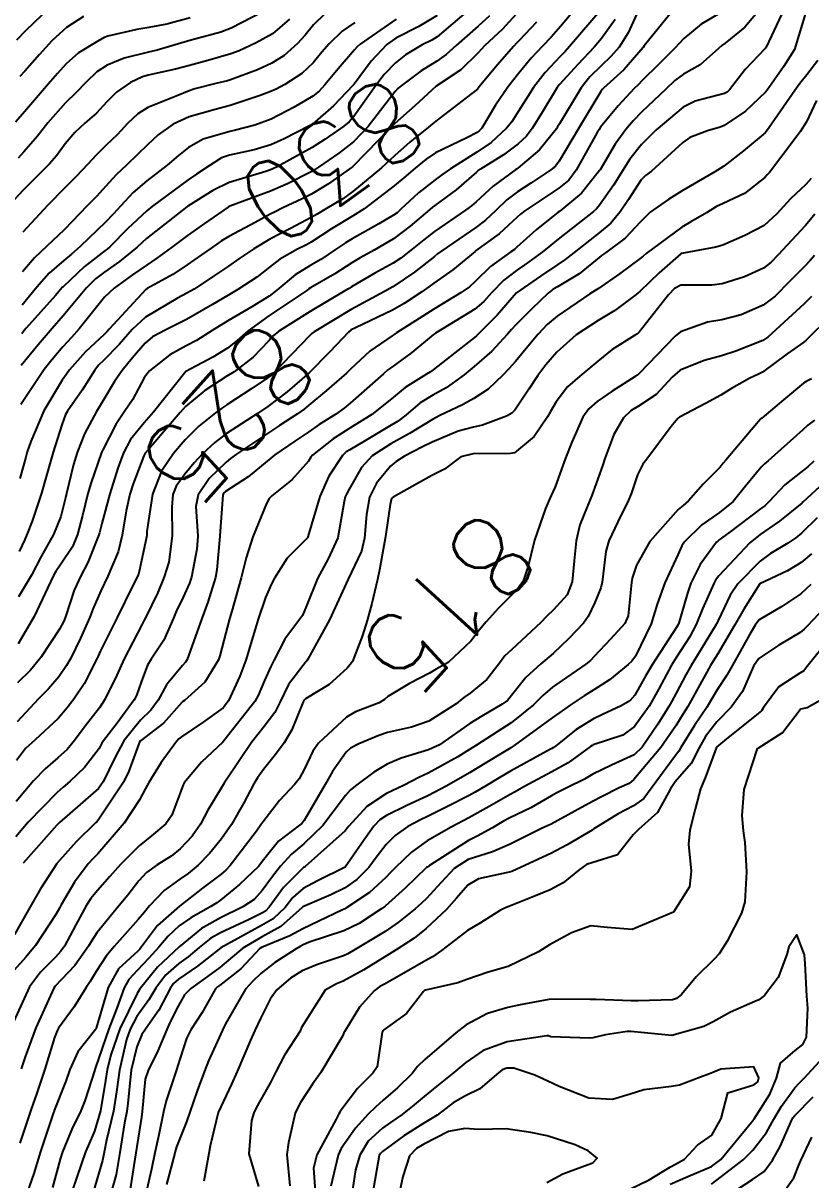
# Model space of a CAD drawing. Header units: metres. Extents: x 307586 to 320046, y 7427249 to 7434250.
# Drawn here: x 319845.2 to 319883.5, y 7429162.3 to 7429218.5 of the extents above; entities that cross this region are included whole.
import ezdxf
from ezdxf.enums import TextEntityAlignment as Align

# ---------------------------------------------------------------- set-up
doc = ezdxf.new("R2010")
doc.units = ezdxf.units.M
doc.header["$MEASUREMENT"] = 0
for name, color, linetype in [('Cotas', 45, 'Continuous'), ('Curvas de Nivel 1m', 11, 'Continuous'), ('Curvas de Nivel 5m', 15, 'Continuous')]:
    doc.layers.add(name, color=color, linetype=linetype)
doc.styles.add('Style-STANDARD', font='STANDARD.shx')

msp = doc.modelspace()

# ---------------------------------------------------------------- linework, layer by layer
at = {"layer": 'Curvas de Nivel 1m', "flags": 128}
for points, elevation in [([(319846.923, 7429219.687), (319845.347, 7429218.154), (319844.919, 7429217.714)], 841), ([(319881.105, 7429219.283), (319880.298, 7429218.346), (319879.346, 7429217.558), (319879.193, 7429217.453), (319879.026, 7429217.303), (319878.135, 7429216.508), (319877.324, 7429216.058), (319876.896, 7429215.749), (319876.458, 7429215.333), (319875.302, 7429214.224), (319874.873, 7429213.779), (319874.517, 7429213.358), (319874.001, 7429212.647), (319873.273, 7429211.41), (319873.249, 7429211.37), (319872.362, 7429210.278), (319871.311, 7429209.399), (319871.242, 7429209.347), (319870.159, 7429208.485), (319869.225, 7429207.646), (319869.105, 7429207.54), (319868.94, 7429207.423), (319867.943, 7429206.701), (319867.201, 7429205.975), (319866.924, 7429205.717), (319866.519, 7429205.45), (319865.185, 7429204.633), (319864.473, 7429204.184), (319863.382, 7429203.488), (319863.259, 7429203.402), (319863.171, 7429203.341), (319862.079, 7429202.587), (319861.146, 7429201.715), (319861.051, 7429201.614), (319860.957, 7429201.522), (319859.981, 7429200.684), (319859.127, 7429199.971), (319858.89, 7429199.778), (319858.574, 7429199.545), (319857.697, 7429198.974), (319857.113, 7429198.595), (319855.606, 7429197.582), (319855.315, 7429197.371), (319855.097, 7429197.192), (319854.283, 7429196.4), (319853.736, 7429195.603), (319853.628, 7429195.043), (319853.719, 7429193.603), (319853.685, 7429192.961), (319853.412, 7429191.606), (319853.318, 7429191.308), (319853.013, 7429190.632), (319852.679, 7429189.94), (319852.54, 7429189.615), (319852.066, 7429188.545), (319851.456, 7429187.625), (319851.277, 7429187.329), (319850.966, 7429186.503), (319850.745, 7429185.845), (319850.638, 7429185.635), (319849.804, 7429184.51), (319849.141, 7429183.657), (319849.061, 7429183.528), (319848.927, 7429183.276), (319848.22, 7429182.36), (319847.509, 7429181.674), (319847.179, 7429181.398), (319846.898, 7429181.141), (319845.476, 7429179.701), (319844.876, 7429178.976)], 822), ([(319879.362, 7429219.188), (319878.186, 7429218.48), (319877.348, 7429217.79), (319876.899, 7429217.327), (319876.123, 7429216.546), (319875.319, 7429215.747), (319875.124, 7429215.544), (319874.931, 7429215.354), (319874.143, 7429214.523), (319873.294, 7429213.478), (319873.221, 7429213.371), (319873.135, 7429213.216), (319872.113, 7429211.387), (319871.75, 7429210.909), (319871.26, 7429210.509), (319870.593, 7429210.067), (319869.613, 7429209.416), (319869.403, 7429209.257), (319869.24, 7429209.105), (319868.369, 7429208.292), (319867.223, 7429207.461), (319867.195, 7429207.44), (319866.119, 7429206.546), (319865.199, 7429205.89), (319864.952, 7429205.717), (319864.606, 7429205.476), (319863.758, 7429204.914), (319863.184, 7429204.583), (319861.383, 7429203.725), (319861.174, 7429203.62), (319861.044, 7429203.521), (319860.136, 7429202.552), (319859.143, 7429201.54), (319858.068, 7429200.616), (319857.126, 7429199.898), (319856.628, 7429199.567), (319855.113, 7429198.589), (319854.548, 7429198.156), (319853.96, 7429197.601), (319853.543, 7429197.158), (319853.088, 7429196.611), (319852.674, 7429196.021), (319852.512, 7429195.618), (319852.458, 7429195.007), (319852.485, 7429193.616), (319852.309, 7429192.342), (319852.095, 7429191.619), (319851.777, 7429190.861), (319851.186, 7429189.628), (319851.122, 7429189.508), (319851, 7429189.294), (319850.145, 7429187.643), (319849.785, 7429186.834), (319849.215, 7429185.656), (319848.949, 7429185.258), (319848.249, 7429184.358), (319847.731, 7429183.672), (319847.37, 7429183.232), (319846.92, 7429182.818), (319846.309, 7429182.292), (319845.74, 7429181.697), (319844.893, 7429180.704)], 823), ([(319876.947, 7429219.326), (319875.419, 7429217.425), (319875.359, 7429217.35), (319874.419, 7429216.266), (319873.438, 7429215.369), (319873.375, 7429215.307), (319873.311, 7429215.22), (319872.206, 7429213.386), (319871.277, 7429211.819), (319871.099, 7429211.578), (319870.885, 7429211.404), (319869.913, 7429210.764), (319869.257, 7429210.335), (319868.733, 7429209.943), (319868.198, 7429209.43), (319867.71, 7429208.964), (319867.235, 7429208.606), (319865.577, 7429207.465), (319865.372, 7429207.316), (319865.219, 7429207.192), (319864.25, 7429206.437), (319863.196, 7429205.723), (319863.048, 7429205.639), (319862.792, 7429205.496), (319861.184, 7429204.621), (319859.371, 7429203.538), (319859.261, 7429203.45), (319859.17, 7429203.357), (319858.274, 7429202.431), (319857.435, 7429201.557), (319857.285, 7429201.415), (319857.14, 7429201.31), (319856.344, 7429200.781), (319855.127, 7429199.987), (319854.891, 7429199.827), (319854.587, 7429199.595), (319853.782, 7429198.937), (319853.11, 7429198.275), (319852.542, 7429197.618), (319851.957, 7429196.76), (319851.53, 7429195.633), (319851.251, 7429193.824), (319851.24, 7429193.628), (319851.216, 7429193.462), (319851.038, 7429192.643), (319850.853, 7429191.805), (319850.791, 7429191.633), (319850.575, 7429191.193), (319849.8, 7429189.648), (319848.986, 7429187.991), (319848.881, 7429187.764), (319848.833, 7429187.661), (319848.209, 7429186.423), (319847.705, 7429185.672), (319847.376, 7429185.248), (319846.944, 7429184.74), (319845.824, 7429183.697), (319845.355, 7429183.275), (319844.918, 7429182.693)], 824), ([(319873.362, 7429219.238), (319871.792, 7429217.393), (319871.581, 7429217.155), (319871.336, 7429216.907), (319870.596, 7429216.135), (319870.033, 7429215.413), (319869.756, 7429214.968), (319869.301, 7429214.251), (319868.976, 7429213.743), (319868.731, 7429213.426), (319867.983, 7429212.736), (319867.281, 7429212.269), (319865.995, 7429211.459), (319865.58, 7429211.154), (319865.265, 7429210.918), (319864.45, 7429210.283), (319863.593, 7429209.486), (319863.409, 7429209.32), (319863.24, 7429209.201), (319862.513, 7429208.778), (319861.228, 7429208.05), (319860.9, 7429207.85), (319860.419, 7429207.528), (319859.703, 7429207.048), (319859.211, 7429206.77), (319858.454, 7429206.298), (319857.57, 7429205.556), (319857.19, 7429205.265), (319856.357, 7429204.745), (319855.178, 7429204.058), (319854.421, 7429203.598), (319853.655, 7429203.115), (319853.162, 7429202.851), (319852.369, 7429202.407), (319851.378, 7429201.636), (319851.14, 7429201.332), (319850.549, 7429200.226), (319850.166, 7429199.65), (319849.742, 7429199.029), (319849.104, 7429197.793), (319849.061, 7429197.703), (319849.044, 7429197.661), (319848.539, 7429196.208), (319848.383, 7429195.667), (319848.122, 7429194.61), (319847.874, 7429193.672), (319847.631, 7429193.087), (319847.031, 7429192.187), (319846.827, 7429191.882), (319846.716, 7429191.685), (319846.433, 7429191.104), (319845.774, 7429189.698), (319844.989, 7429188.364)], 827), ([(319856.884, 7429219.093), (319855.35, 7429218.29), (319854.847, 7429218.096), (319853.344, 7429217.693), (319853.056, 7429217.614), (319851.743, 7429217.227), (319851.335, 7429217.126), (319850.154, 7429216.828), (319849.325, 7429216.49), (319848.816, 7429216.169), (319848.295, 7429215.67), (319847.821, 7429215.161), (319847.303, 7429214.655), (319846.442, 7429213.693), (319845.935, 7429213.049), (319845.271, 7429212.282), (319844.999, 7429211.98)], 838), ([(319872.211, 7429219.387), (319871.353, 7429218.37), (319870.899, 7429217.853), (319870.466, 7429217.409), (319869.915, 7429216.834), (319869.323, 7429216.103), (319869.018, 7429215.722), (319868.785, 7429215.425), (319868.19, 7429214.545), (319867.533, 7429213.438), (319867.418, 7429213.313), (319867.291, 7429213.227), (319866.801, 7429212.96), (319865.281, 7429212.229), (319864.827, 7429211.925), (319864.287, 7429211.48), (319863.732, 7429211.019), (319863.26, 7429210.621), (319861.814, 7429209.511), (319861.239, 7429209.148), (319860.222, 7429208.541), (319859.226, 7429207.892), (319859.003, 7429207.764), (319858.575, 7429207.546), (319857.713, 7429207.057), (319857.21, 7429206.673), (319856.587, 7429206.185), (319855.663, 7429205.583), (319855.19, 7429205.295), (319854.445, 7429204.857), (319853.178, 7429204.13), (319852.175, 7429203.625), (319851.519, 7429203.283), (319851.163, 7429202.977), (319850.543, 7429202.256), (319850.046, 7429201.651), (319849.678, 7429201.114), (319849.128, 7429200.191), (319848.925, 7429199.862), (319848.802, 7429199.663), (319848.214, 7429198.567), (319847.861, 7429197.672), (319847.682, 7429197.086), (319847.343, 7429195.677), (319847.289, 7429195.459), (319847.062, 7429194.551), (319846.712, 7429193.685), (319846.114, 7429192.616), (319845.636, 7429191.701), (319845.012, 7429190.642)], 828), ([(319867.896, 7429218.896), (319867.352, 7429218.396), (319866.286, 7429217.456), (319865.787, 7429217.012), (319865.331, 7429216.691), (319864.582, 7429216.219), (319863.602, 7429215.487), (319863.446, 7429215.355), (319863.31, 7429215.207), (319862.001, 7429213.509), (319861.282, 7429212.766), (319860.578, 7429212.223), (319859.592, 7429211.537), (319859.397, 7429211.404), (319859.261, 7429211.323), (319858.078, 7429210.728), (319857.251, 7429210.367), (319855.284, 7429209.631), (319855.243, 7429209.615), (319855.227, 7429209.607), (319855.199, 7429209.59), (319854.046, 7429208.791), (319853.229, 7429208.216), (319852.44, 7429207.622), (319851.731, 7429207.116), (319851.21, 7429206.76), (319850.55, 7429206.299), (319849.653, 7429205.655), (319849.188, 7429205.213), (319847.955, 7429203.672), (319847.58, 7429203.262), (319847.16, 7429202.804), (319846.646, 7429202.192), (319846.259, 7429201.693), (319845.126, 7429200.005)], 831), ([(319867.199, 7429219.442), (319865.347, 7429217.873), (319865.102, 7429217.716), (319864.629, 7429217.477), (319863.82, 7429217.001), (319863.33, 7429216.613), (319862.786, 7429216.033), (319862.381, 7429215.504), (319861.298, 7429213.99), (319861.078, 7429213.739), (319860.818, 7429213.525), (319859.916, 7429212.901), (319859.277, 7429212.489), (319858.67, 7429212.148), (319857.574, 7429211.557), (319857.369, 7429211.451), (319857.261, 7429211.405), (319857.023, 7429211.326), (319855.255, 7429210.793), (319854.447, 7429210.402), (319853.243, 7429209.645), (319853.193, 7429209.611), (319851.227, 7429208.06), (319851.006, 7429207.861), (319850.775, 7429207.644), (319849.924, 7429206.942), (319849.205, 7429206.449), (319848.753, 7429206.111), (319848.317, 7429205.669), (319847.179, 7429204.311), (319846.651, 7429203.688), (319845.968, 7429202.891), (319845.146, 7429201.894)], 832), ([(319865.357, 7429218.907), (319864.457, 7429218.374), (319863.346, 7429217.806), (319862.903, 7429217.497), (319862.148, 7429216.69), (319861.314, 7429215.57), (319861.29, 7429215.543), (319861.274, 7429215.52), (319860.317, 7429214.516), (319859.294, 7429213.625), (319859.243, 7429213.591), (319859.152, 7429213.541), (319857.923, 7429212.914), (319857.279, 7429212.625), (319856.469, 7429212.378), (319855.271, 7429212.12), (319854.88, 7429211.983), (319854.271, 7429211.6), (319853.663, 7429211.202), (319853.256, 7429210.926), (319851.519, 7429209.636), (319851.241, 7429209.41), (319850.328, 7429208.553), (319849.444, 7429207.658), (319849.324, 7429207.556), (319849.22, 7429207.479), (319848.196, 7429206.682), (319847.194, 7429205.735), (319847.166, 7429205.708), (319847.142, 7429205.681), (319846.806, 7429205.303), (319845.392, 7429203.707), (319845.288, 7429203.592), (319845.169, 7429203.435)], 833), ([(319859.903, 7429218.989), (319859.352, 7429218.455), (319858.944, 7429217.947), (319858.568, 7429217.548), (319857.92, 7429216.968), (319857.328, 7429216.586), (319856.626, 7429216.268), (319855.316, 7429215.784), (319855.167, 7429215.739), (319854.602, 7429215.597), (319853.577, 7429215.34), (319853.309, 7429215.251), (319852.675, 7429214.988), (319851.301, 7429214.44), (319850.811, 7429214.132), (319850.314, 7429213.65), (319849.815, 7429213.124), (319849.277, 7429212.603), (319848.797, 7429212.138), (319848.362, 7429211.669), (319847.833, 7429211.099), (319847.251, 7429210.517), (319846.44, 7429209.692), (319845.229, 7429208.367)], 836), ([(319882.227, 7429219.267), (319881.344, 7429217.362), (319881.311, 7429217.312), (319881.278, 7429217.281), (319880.328, 7429216.289), (319879.553, 7429215.298), (319879.438, 7429215.173), (319879.311, 7429215.108), (319877.884, 7429214.738), (319877.304, 7429214.451), (319875.984, 7429213.34), (319875.286, 7429212.633), (319874.711, 7429211.924), (319874.357, 7429211.359), (319873.943, 7429210.683), (319873.248, 7429209.689), (319873.102, 7429209.515), (319872.943, 7429209.374), (319871.229, 7429208.035), (319870.879, 7429207.751), (319870.458, 7429207.408), (319869.748, 7429206.882), (319869.209, 7429206.517), (319868.586, 7429206.042), (319868, 7429205.432), (319867.623, 7429205.001), (319867.185, 7429204.634), (319865.275, 7429203.468), (319865.172, 7429203.396), (319864.121, 7429202.523), (319863.148, 7429201.818), (319862.958, 7429201.68), (319862.745, 7429201.496), (319861.128, 7429200.069), (319860.833, 7429199.816), (319860.429, 7429199.527), (319859.629, 7429199.024), (319859.114, 7429198.668), (319858.444, 7429198.212), (319857.47, 7429197.556), (319857.265, 7429197.394), (319857.098, 7429197.239), (319856.174, 7429196.486), (319855.075, 7429195.762), (319854.981, 7429195.684), (319854.939, 7429195.591), (319854.81, 7429193.837), (319854.798, 7429193.593), (319854.653, 7429191.969), (319854.581, 7429191.594), (319854.215, 7429190.394), (319853.924, 7429189.601), (319853.684, 7429188.915), (319853.208, 7429187.608), (319853.122, 7429187.467), (319852.978, 7429187.315), (319852.205, 7429186.377), (319851.793, 7429185.622), (319851.437, 7429185.136), (319850.943, 7429184.659), (319850.123, 7429183.642), (319849.71, 7429182.86), (319849.134, 7429181.657), (319848.9, 7429181.34), (319848.013, 7429180.548), (319847.007, 7429179.679), (319846.943, 7429179.619), (319846.882, 7429179.55), (319845.233, 7429177.704)], 821), ([(319858.172, 7429218.735), (319857.348, 7429218.02), (319856.561, 7429217.572), (319855.728, 7429217.193), (319855.335, 7429217.045), (319854.21, 7429216.721), (319853.326, 7429216.482), (319852.639, 7429216.304), (319851.318, 7429216.011), (319851.034, 7429215.926), (319850.451, 7429215.649), (319849.777, 7429215.186), (319849.303, 7429214.703), (319848.803, 7429214.16), (319848.241, 7429213.671), (319847.742, 7429213.22), (319847.278, 7429212.661), (319846.865, 7429212.09), (319846.513, 7429211.691), (319845.25, 7429210.43), (319844.596, 7429209.716)], 837), ([(319853.355, 7429218.799), (319852.218, 7429218.493), (319851.35, 7429218.325), (319850.761, 7429218.234), (319849.345, 7429217.904), (319849.174, 7429217.832), (319848.862, 7429217.665), (319847.922, 7429217.086), (319847.326, 7429216.557), (319846.914, 7429216.091), (319846.564, 7429215.691), (319845.298, 7429214.228), (319844.861, 7429213.714)], 839), ([(319874.009, 7429218.711), (319873.347, 7429217.787), (319872.983, 7429217.375), (319872.185, 7429216.532), (319871.315, 7429215.566), (319871.236, 7429215.479), (319871.18, 7429215.401), (319870.478, 7429214.231), (319869.977, 7429213.413), (319869.675, 7429213.03), (319869.285, 7429212.668), (319868.58, 7429212.127), (319867.457, 7429211.438), (319867.345, 7429211.366), (319867.271, 7429211.299), (319866.277, 7429210.435), (319865.246, 7429209.677), (319865.128, 7429209.588), (319864.997, 7429209.472), (319864.049, 7429208.667), (319863.229, 7429208.059), (319862.301, 7429207.504), (319861.606, 7429207.126), (319861.213, 7429206.89), (319860.377, 7429206.357), (319859.195, 7429205.663), (319859.12, 7429205.615), (319859.019, 7429205.542), (319857.18, 7429204.3), (319856.176, 7429203.575), (319855.635, 7429203.113), (319855.16, 7429202.74), (319854.45, 7429202.301), (319853.143, 7429201.61), (319851.569, 7429199.633), (319851.118, 7429199.106), (319850.462, 7429198.293), (319850.113, 7429197.65), (319849.833, 7429196.911), (319849.445, 7429195.656), (319849.058, 7429194.214), (319848.948, 7429193.767), (319848.913, 7429193.661), (319848.383, 7429192.316), (319848.041, 7429191.67), (319847.715, 7429190.974), (319847.299, 7429189.677), (319847.213, 7429189.466), (319846.997, 7429189.071), (319846.096, 7429187.693), (319845.597, 7429187.077), (319844.964, 7429186.464)], 826), ([(319870.183, 7429218.583), (319869.346, 7429217.698), (319869.208, 7429217.558), (319869.078, 7429217.423), (319868.267, 7429216.492), (319867.399, 7429215.439), (319867.362, 7429215.39), (319867.312, 7429215.323), (319866.763, 7429214.904), (319865.296, 7429213.774), (319865.129, 7429213.637), (319864.931, 7429213.474), (319864.021, 7429212.748), (319863.279, 7429212.08), (319862.649, 7429211.499), (319861.251, 7429210.347), (319860.771, 7429210.002), (319859.981, 7429209.533), (319859.521, 7429209.257), (319859.238, 7429209.096), (319858.227, 7429208.556), (319857.228, 7429208.03), (319856.452, 7429207.572), (319855.72, 7429207.078), (319855.21, 7429206.724), (319854.536, 7429206.263), (319853.542, 7429205.607), (319853.191, 7429205.403), (319852.74, 7429205.168), (319851.179, 7429204.246), (319850.541, 7429203.646), (319849.907, 7429202.908), (319849.15, 7429202.137), (319848.907, 7429201.902), (319848.717, 7429201.664), (319848.107, 7429200.696), (319847.389, 7429199.677), (319847.293, 7429199.507), (319847.116, 7429199.01), (319846.695, 7429197.686), (319846.346, 7429196.429), (319846.128, 7429195.694), (319845.68, 7429194.322), (319845.44, 7429193.704), (319845.32, 7429193.435), (319845.04, 7429192.849)], 829), ([(319863.355, 7429218.732), (319861.609, 7429217.516), (319861.471, 7429217.388), (319861.339, 7429217.231), (319860.537, 7429216.315), (319859.899, 7429215.534), (319859.62, 7429215.226), (319859.307, 7429214.983), (319858.4, 7429214.451), (319857.296, 7429213.867), (319856.503, 7429213.572), (319855.548, 7429213.327), (319855.288, 7429213.268), (319853.989, 7429212.896), (319853.276, 7429212.491), (319852.794, 7429212.094), (319852.229, 7429211.626), (319851.255, 7429210.877), (319850.59, 7429210.306), (319849.992, 7429209.653), (319849.629, 7429209.266), (319849.235, 7429208.868), (319848.008, 7429207.672), (319847.59, 7429207.304), (319847.213, 7429206.996), (319846.509, 7429206.385), (319845.905, 7429205.699), (319845.184, 7429204.822)], 834), ([(319883.856, 7429216.724), (319883.324, 7429216.019), (319882.978, 7429215.595), (319882.727, 7429215.259), (319881.486, 7429213.469), (319881.355, 7429213.279), (319881.292, 7429213.207), (319880.247, 7429212.327), (319879.276, 7429211.58), (319879.109, 7429211.467), (319878.847, 7429211.304), (319877.85, 7429210.728), (319877.259, 7429210.39), (319876.607, 7429209.975), (319875.711, 7429209.343), (319875.238, 7429208.877), (319874.497, 7429208.09), (319873.534, 7429207.367), (319873.345, 7429207.245), (319873.219, 7429207.142), (319872.247, 7429206.345), (319871.198, 7429205.725), (319870.995, 7429205.603), (319870.745, 7429205.404), (319869.949, 7429204.649), (319869.177, 7429203.87), (319868.959, 7429203.639), (319868.77, 7429203.424), (319868.013, 7429202.583), (319867.157, 7429201.839), (319866.661, 7429201.447), (319865.795, 7429200.808), (319865.138, 7429200.449), (319864.529, 7429200.075), (319863.838, 7429199.483), (319863.43, 7429199.177), (319863.118, 7429198.996), (319861.821, 7429198.22), (319861.106, 7429197.801), (319860.933, 7429197.693), (319860.754, 7429197.523), (319860.097, 7429196.516), (319859.647, 7429195.531), (319859.075, 7429193.561), (319859.068, 7429193.54), (319858.061, 7429192.527), (319857.447, 7429191.556), (319857.303, 7429191.274), (319857.013, 7429190.612), (319856.654, 7429189.565), (319856.516, 7429189.085), (319856.051, 7429187.574), (319855.759, 7429186.79), (319855.22, 7429185.586), (319854.95, 7429185.253), (319853.979, 7429184.564), (319852.935, 7429183.85), (319852.804, 7429183.741), (319852.683, 7429183.612), (319851.947, 7429182.59), (319851.353, 7429181.626), (319851.19, 7429181.337), (319850.894, 7429180.784), (319850.152, 7429179.641), (319848.868, 7429178.163), (319848.62, 7429177.908), (319848.401, 7429177.665), (319847.738, 7429176.782), (319847.088, 7429175.677), (319846.999, 7429175.51), (319846.828, 7429175.202), (319845.836, 7429173.695), (319845.368, 7429173.138), (319844.795, 7429172.499)], 819), ([(319883.781, 7429214.773), (319883.298, 7429213.734), (319882.996, 7429213.254), (319882.147, 7429212.132), (319881.496, 7429211.277), (319881.39, 7429211.159), (319881.269, 7429211.034), (319880.292, 7429210.255), (319879.25, 7429209.766), (319878.932, 7429209.619), (319878.438, 7429209.308), (319877.679, 7429208.875), (319877.236, 7429208.616), (319875.508, 7429207.346), (319875.356, 7429207.212), (319875.219, 7429207.096), (319874.217, 7429206.351), (319873.197, 7429205.644), (319873.031, 7429205.537), (319872.779, 7429205.376), (319871.182, 7429204.297), (319870.7, 7429203.882), (319870.256, 7429203.409), (319869.763, 7429202.818), (319869.16, 7429202.087), (319868.841, 7429201.738), (319868.545, 7429201.426), (319867.83, 7429200.746), (319867.136, 7429200.288), (319866.591, 7429199.988), (319865.487, 7429199.465), (319865.121, 7429199.268), (319864.01, 7429198.585), (319863.109, 7429198.089), (319862.201, 7429197.504), (319861.674, 7429196.931), (319861.078, 7429195.877), (319860.947, 7429195.64), (319860.887, 7429195.513), (319860.835, 7429195.278), (319860.53, 7429193.518), (319860.061, 7429192.501), (319859.542, 7429191.532), (319859.01, 7429190.217), (319858.806, 7429189.741), (319858.669, 7429189.543), (319857.953, 7429188.591), (319857.417, 7429187.556), (319857.275, 7429187.26), (319856.968, 7429186.587), (319856.664, 7429185.858), (319856.495, 7429185.567), (319854.987, 7429183.643), (319854.948, 7429183.59), (319853.91, 7429182.608), (319853.063, 7429181.608), (319853.007, 7429181.504), (319852.899, 7429181.208), (319852.462, 7429180.039), (319852.172, 7429179.617), (319851.47, 7429179.031), (319850.872, 7429178.551), (319849.962, 7429177.644), (319849.453, 7429177.052), (319848.844, 7429176.374), (319848.524, 7429175.977), (319848.324, 7429175.665), (319847.79, 7429174.704), (319847.242, 7429173.676), (319847.068, 7429173.419), (319846.805, 7429173.135), (319846.076, 7429172.409), (319845.546, 7429171.699), (319844.766, 7429169.991)], 818), ([(319883.534, 7429210.982), (319883.265, 7429210.69), (319882.519, 7429209.996), (319881.858, 7429209.271), (319881.237, 7429208.698), (319880.311, 7429208.211), (319879.227, 7429207.75), (319878.887, 7429207.643), (319877.223, 7429207.336), (319877.188, 7429207.321), (319876.14, 7429206.405), (319875.195, 7429205.486), (319875.12, 7429205.425), (319875.026, 7429205.352), (319873.982, 7429204.565), (319873.18, 7429204.079), (319872.11, 7429203.386), (319871.164, 7429202.546), (319870.635, 7429201.928), (319870.246, 7429201.409), (319869.808, 7429200.748), (319869.127, 7429199.717), (319868.977, 7429199.569), (319868.716, 7429199.424), (319867.563, 7429198.991), (319867.118, 7429198.899), (319866.369, 7429198.705), (319865.11, 7429198.175), (319864.642, 7429197.941), (319863.773, 7429197.483), (319863.362, 7429197.224), (319863.095, 7429196.993), (319862.403, 7429196.181), (319862.072, 7429195.5), (319861.914, 7429194.652), (319861.83, 7429193.502), (319861.684, 7429192.862), (319861.023, 7429191.51), (319860.124, 7429189.523), (319859.068, 7429187.623), (319859.02, 7429187.539), (319859.005, 7429187.517), (319858.982, 7429187.501), (319858.131, 7429186.382), (319857.727, 7429185.552), (319857.474, 7429185.029), (319856.941, 7429184.339), (319856.338, 7429183.569), (319855.768, 7429182.73), (319855.006, 7429181.588), (319854.901, 7429181.432), (319854.215, 7429180.271), (319853.86, 7429179.6), (319853.458, 7429179.023), (319852.871, 7429178.403), (319852.437, 7429178.045), (319851.757, 7429177.621), (319851.229, 7429177.255), (319850.851, 7429176.836), (319850.33, 7429176.148), (319849.903, 7429175.644), (319848.819, 7429174.318), (319848.56, 7429173.918), (319848.413, 7429173.664), (319847.744, 7429172.725), (319846.783, 7429171.704), (319846.732, 7429171.631), (319845.847, 7429169.694), (319845.331, 7429168.283), (319845.148, 7429167.704)], 817), ([(319883.702, 7429209.245), (319883.495, 7429208.992), (319883.237, 7429208.685), (319881.918, 7429207.27), (319881.578, 7429206.914), (319881.213, 7429206.62), (319880.295, 7429206.2), (319879.201, 7429205.857), (319878.703, 7429205.802), (319877.2, 7429205.794), (319876.882, 7429205.641), (319876.593, 7429205.329), (319875.174, 7429203.507), (319875.092, 7429203.432), (319874.947, 7429203.352), (319873.864, 7429202.665), (319873.16, 7429202.097), (319872.282, 7429201.383), (319871.682, 7429200.855), (319871.134, 7429200.122), (319870.866, 7429199.663), (319870.721, 7429199.404), (319870.075, 7429198.449), (319869.105, 7429197.651), (319868.918, 7429197.609), (319867.105, 7429197.606), (319866.506, 7429197.449), (319865.704, 7429196.851), (319865.089, 7429196.54), (319864.402, 7429196.158), (319863.215, 7429195.489), (319863.132, 7429195.43), (319863.069, 7429195.145), (319862.859, 7429193.688), (319862.835, 7429193.492), (319862.56, 7429191.964), (319862.456, 7429191.496), (319862.186, 7429190.323), (319861.954, 7429189.5), (319861.727, 7429188.771), (319861.235, 7429187.507), (319861.133, 7429187.356), (319860.978, 7429187.187), (319860.102, 7429186.387), (319858.955, 7429185.689), (319858.878, 7429185.616), (319858.844, 7429185.541), (319858.301, 7429184.185), (319857.918, 7429183.55), (319857.492, 7429182.987), (319856.913, 7429182.262), (319856.62, 7429181.852), (319856.448, 7429181.567), (319855.958, 7429180.639), (319855.362, 7429179.583), (319854.876, 7429178.88), (319854.293, 7429178.172), (319853.74, 7429177.601), (319853.262, 7429177.201), (319852.853, 7429176.922), (319852.092, 7429176.37), (319851.38, 7429175.625), (319851.128, 7429175.328), (319850.826, 7429174.962), (319849.659, 7429173.647), (319849.269, 7429173.19), (319848.794, 7429172.429), (319848.497, 7429171.953), (319848.296, 7429171.665), (319847.719, 7429170.725), (319846.955, 7429169.678), (319846.883, 7429169.558), (319846.758, 7429169.229), (319846.286, 7429167.687), (319845.895, 7429166.523), (319845.618, 7429165.696), (319845.085, 7429164.093)], 816), ([(319883.542, 7429205.247), (319883.369, 7429205.07), (319883.189, 7429204.896), (319881.422, 7429203.276), (319881.171, 7429203.115), (319879.864, 7429202.595), (319879.164, 7429202.366), (319878.336, 7429202.133), (319877.156, 7429201.664), (319876.767, 7429201.326), (319875.988, 7429200.489), (319875.131, 7429199.92), (319874.774, 7429199.708), (319874.404, 7429199.357), (319873.933, 7429198.543), (319873.5, 7429197.366), (319873.399, 7429197.066), (319873.085, 7429196.157), (319872.875, 7429195.574), (319872.794, 7429195.373), (319872.291, 7429194.147), (319872.11, 7429193.379), (319872.017, 7429192.406), (319871.912, 7429191.381), (319871.665, 7429190.742), (319871.012, 7429190.017), (319870.685, 7429189.717), (319870.394, 7429189.399), (319868.99, 7429188.089), (319868.637, 7429187.773), (319868.383, 7429187.426), (319867.774, 7429186.629), (319866.961, 7429185.969), (319866.65, 7429185.753), (319866.271, 7429185.45), (319864.944, 7429184.611), (319864.103, 7429184.317), (319862.938, 7429184.047), (319862.525, 7429183.906), (319861.556, 7429183.504), (319861.145, 7429183.292), (319860.927, 7429183.098), (319860.274, 7429182.158), (319859.913, 7429181.525), (319858.885, 7429179.773), (319858.787, 7429179.638), (319858.662, 7429179.542), (319857.652, 7429178.776), (319856.865, 7429177.792), (319856.688, 7429177.563), (319855.755, 7429176.671), (319854.838, 7429175.919), (319854.652, 7429175.775), (319854.357, 7429175.595), (319853.384, 7429175.048), (319852.823, 7429174.652), (319852.285, 7429174.149), (319851.823, 7429173.62), (319851.344, 7429173.085), (319850.796, 7429172.501), (319850.378, 7429172.047), (319850.153, 7429171.639), (319849.788, 7429170.66), (319849.396, 7429169.651), (319848.744, 7429167.724), (319848.727, 7429167.676), (319848.718, 7429167.66), (319848.237, 7429166.148), (319848.033, 7429165.667), (319847.599, 7429164.776), (319847.158, 7429163.675), (319847.044, 7429163.32), (319846.667, 7429161.933)], 814), ([(319884.298, 7429204.123), (319883.416, 7429203.248), (319883.291, 7429203.129), (319883.171, 7429203.034), (319882.36, 7429202.457), (319881.156, 7429201.574), (319880.966, 7429201.471), (319880.543, 7429201.286), (319879.66, 7429200.78), (319879.14, 7429200.455), (319878.398, 7429200.043), (319877.124, 7429199.382), (319877.087, 7429199.357), (319877.048, 7429199.321), (319876.73, 7429198.936), (319875.535, 7429197.344), (319875.351, 7429197.095), (319875.091, 7429196.587), (319874.78, 7429195.651), (319874.658, 7429195.354), (319874.128, 7429194.294), (319873.702, 7429193.364), (319873.557, 7429192.856), (319873.368, 7429191.367), (319873.308, 7429191.088), (319873.018, 7429190.376), (319872.691, 7429189.69), (319872.47, 7429189.375), (319871.748, 7429188.63), (319870.988, 7429187.9), (319870.395, 7429187.399), (319869.655, 7429186.728), (319868.959, 7429185.853), (319868.768, 7429185.609), (319868.517, 7429185.424), (319867.526, 7429184.856), (319866.943, 7429184.484), (319865.469, 7429183.462), (319864.929, 7429183.205), (319863.602, 7429182.804), (319862.918, 7429182.523), (319862.279, 7429182.129), (319861.455, 7429181.504), (319861.147, 7429181.261), (319860.898, 7429180.991), (319859.793, 7429179.526), (319858.874, 7429178.646), (319858.279, 7429178.136), (319857.75, 7429177.551), (319857.354, 7429177.056), (319856.845, 7429176.374), (319856.461, 7429175.944), (319855.908, 7429175.574), (319854.827, 7429175.044), (319853.9, 7429174.522), (319852.813, 7429173.63), (319851.773, 7429172.646), (319850.942, 7429171.628), (319850.876, 7429171.535), (319850.78, 7429171.374), (319849.942, 7429169.642), (319849.493, 7429168.392), (319849.325, 7429167.651), (319849.245, 7429167.142), (319848.99, 7429165.656), (319848.703, 7429164.674), (319848.398, 7429163.961), (319848.268, 7429163.664), (319847.856, 7429162.488), (319847.593, 7429161.671)], 813), ([(319883.55, 7429201.246), (319883.277, 7429201.123), (319883.15, 7429201.043), (319882.178, 7429200.224), (319881.124, 7429199.332), (319881.094, 7429199.31), (319881.062, 7429199.281), (319880.795, 7429198.958), (319879.382, 7429197.296), (319879.258, 7429197.14), (319879.098, 7429196.945), (319878.274, 7429196.119), (319877.561, 7429195.315), (319877.301, 7429195.088), (319877.069, 7429194.892), (319875.694, 7429193.34), (319875.041, 7429192.193), (319874.83, 7429191.557), (319874.795, 7429191.352), (319874.637, 7429189.725), (319874.473, 7429189.355), (319873.772, 7429188.586), (319872.987, 7429187.748), (319872.802, 7429187.555), (319872.583, 7429187.374), (319871.636, 7429186.72), (319870.966, 7429186.257), (319870.497, 7429185.86), (319870.032, 7429185.404), (319868.944, 7429184.528), (319868.275, 7429184.091), (319867.265, 7429183.437), (319867.063, 7429183.307), (319866.931, 7429183.228), (319866.355, 7429182.879), (319864.912, 7429182.082), (319864.502, 7429181.881), (319863.713, 7429181.482), (319863.173, 7429181.214), (319862.899, 7429181.088), (319861.933, 7429180.46), (319861.063, 7429179.508), (319860.989, 7429179.402), (319860.881, 7429179.276), (319858.934, 7429177.539), (319858.889, 7429177.513), (319858.862, 7429177.493), (319857.884, 7429176.513), (319857.188, 7429175.556), (319857.012, 7429175.377), (319856.83, 7429175.269), (319856.224, 7429174.966), (319854.82, 7429174.31), (319854.362, 7429174.05), (319853.797, 7429173.6), (319853.255, 7429173.157), (319852.801, 7429172.825), (319852.158, 7429172.251), (319851.69, 7429171.621), (319851.346, 7429171.055), (319850.769, 7429170.242), (319850.434, 7429169.635), (319850.258, 7429169.138), (319849.919, 7429167.642), (319849.777, 7429166.594), (319849.623, 7429165.646), (319849.28, 7429164.233), (319849.168, 7429163.653), (319849.09, 7429163.25), (319848.664, 7429161.751)], 812), ([(319883.689, 7429199.244), (319883.373, 7429198.995), (319883.118, 7429198.768), (319881.44, 7429197.267), (319881.26, 7429197.109), (319881.098, 7429196.947), (319880.341, 7429196.024), (319879.732, 7429195.29), (319879.067, 7429194.754), (319878.214, 7429194.156), (319877.373, 7429193.317), (319877.249, 7429193.12), (319877.047, 7429192.688), (319876.41, 7429191.329), (319876.052, 7429190.3), (319875.754, 7429189.339), (319874.987, 7429187.77), (319874.808, 7429187.529), (319874.629, 7429187.354), (319873.725, 7429186.609), (319872.964, 7429186.135), (319872.493, 7429185.841), (319871.819, 7429185.381), (319871.309, 7429185.027), (319870.947, 7429184.763), (319869.093, 7429183.418), (319868.932, 7429183.315), (319867.753, 7429182.603), (319866.919, 7429182.098), (319865.82, 7429181.456), (319864.898, 7429180.982), (319863.874, 7429180.499), (319862.888, 7429180.022), (319862.571, 7429179.809), (319862.279, 7429179.496), (319861.695, 7429178.682), (319860.883, 7429177.51), (319859.535, 7429176.847), (319858.847, 7429176.472), (319858.349, 7429176.036), (319857.965, 7429175.549), (319857.383, 7429174.999), (319856.824, 7429174.668), (319854.836, 7429173.59), (319853.708, 7429172.693), (319852.79, 7429172.067), (319852.542, 7429171.857), (319852.375, 7429171.614), (319851.83, 7429170.562), (319851.176, 7429169.626), (319851.012, 7429169.376), (319850.754, 7429168.772), (319850.482, 7429167.634), (319850.326, 7429166.029), (319850.269, 7429165.637), (319850.156, 7429165.086), (319849.933, 7429163.641), (319849.75, 7429162.57), (319849.504, 7429161.647)], 811), ([(319884.136, 7429196.19), (319883.116, 7429195.25), (319883.095, 7429195.228), (319883.073, 7429195.209), (319881.993, 7429194.331), (319881.057, 7429193.685), (319880.548, 7429193.278), (319879.037, 7429191.672), (319878.877, 7429191.459), (319878.79, 7429191.302), (319878.252, 7429190.07), (319877.944, 7429189.311), (319877.618, 7429188.692), (319876.987, 7429187.719), (319876.742, 7429187.324), (319876.119, 7429186.179), (319875.652, 7429185.34), (319874.943, 7429184.342), (319874.368, 7429183.926), (319872.934, 7429183.455), (319872.88, 7429183.424), (319872.807, 7429183.371), (319871.72, 7429182.587), (319870.92, 7429182.139), (319869.566, 7429181.41), (319869.152, 7429181.174), (319868.907, 7429181.037), (319867.879, 7429180.45), (319866.89, 7429179.904), (319866.033, 7429179.453), (319864.876, 7429178.793), (319864.107, 7429178.241), (319863.329, 7429177.485), (319863.094, 7429177.253), (319862.856, 7429177.009), (319862.062, 7429176.281), (319860.909, 7429175.509), (319860.862, 7429175.481), (319860.832, 7429175.467), (319860.758, 7429175.436), (319858.823, 7429174.505), (319858.193, 7429174.172), (319856.813, 7429173.606), (319856.737, 7429173.561), (319855.811, 7429172.561), (319854.785, 7429171.761), (319854.684, 7429171.691), (319854.584, 7429171.592), (319853.932, 7429170.438), (319853.39, 7429169.604), (319853.179, 7429169.186), (319852.745, 7429167.822), (319852.695, 7429167.659), (319852.68, 7429167.611), (319852.19, 7429166.147), (319852.062, 7429165.617), (319851.825, 7429164.495), (319851.632, 7429163.621), (319851.469, 7429162.834), (319851.199, 7429161.625)], 809), ([(319883.818, 7429194.49), (319883.058, 7429193.749), (319882.784, 7429193.524), (319882.386, 7429193.257), (319881.556, 7429192.757), (319881.044, 7429192.383), (319879.957, 7429191.286), (319879.586, 7429190.731), (319879.006, 7429189.494), (319878.949, 7429189.356), (319878.918, 7429189.301), (319878.189, 7429188.11), (319877.693, 7429187.313), (319877.431, 7429186.861), (319876.963, 7429185.971), (319876.737, 7429185.542), (319876.613, 7429185.325), (319876.076, 7429184.465), (319875.323, 7429183.344), (319874.929, 7429182.97), (319873.818, 7429182.467), (319872.919, 7429182.023), (319872.506, 7429181.786), (319871.69, 7429181.382), (319871.167, 7429181.129), (319870.907, 7429180.976), (319869.912, 7429180.39), (319868.89, 7429179.903), (319868.57, 7429179.741), (319868.051, 7429179.428), (319867.293, 7429179.021), (319866.877, 7429178.799), (319864.985, 7429177.589), (319864.863, 7429177.506), (319864.841, 7429177.492), (319864.821, 7429177.47), (319863.822, 7429176.507), (319862.835, 7429175.618), (319862.763, 7429175.562), (319862.671, 7429175.492), (319861.557, 7429174.772), (319860.822, 7429174.41), (319859.136, 7429173.855), (319858.815, 7429173.712), (319858.701, 7429173.654), (319858.497, 7429173.543), (319857.475, 7429172.881), (319856.794, 7429172.332), (319856.391, 7429171.964), (319856.038, 7429171.571), (319855.067, 7429169.887), (319854.931, 7429169.587), (319854.759, 7429169.227), (319854.245, 7429168.098), (319854.051, 7429167.597), (319853.701, 7429166.628), (319853.34, 7429165.604), (319853.177, 7429165.137), (319852.696, 7429163.912), (319852.62, 7429163.684), (319852.604, 7429163.611), (319852.197, 7429162.088)], 808), ([(319883.546, 7429192.747), (319883.044, 7429192.318), (319882.382, 7429191.914), (319881.033, 7429191.278), (319880.252, 7429190.043), (319879.824, 7429189.288), (319878.989, 7429187.882), (319878.765, 7429187.522), (319878.632, 7429187.304), (319878.043, 7429186.233), (319877.533, 7429185.314), (319877.31, 7429184.956), (319876.944, 7429184.381), (319876.219, 7429183.331), (319874.917, 7429181.764), (319874.685, 7429181.583), (319874.195, 7429181.357), (319873.339, 7429180.934), (319872.903, 7429180.7), (319872.042, 7429180.232), (319870.886, 7429179.603), (319870.746, 7429179.531), (319870.457, 7429179.396), (319868.875, 7429178.605), (319868.042, 7429178.258), (319866.867, 7429177.874), (319866.174, 7429177.45), (319865.548, 7429176.765), (319864.841, 7429175.988), (319864.575, 7429175.734), (319864.289, 7429175.475), (319863.482, 7429174.828), (319862.822, 7429174.381), (319862.269, 7429174.045), (319861.365, 7429173.504), (319861.019, 7429173.298), (319860.808, 7429173.198), (319859.547, 7429172.784), (319858.797, 7429172.466), (319858.221, 7429172.116), (319857.562, 7429171.552), (319857.239, 7429171.095), (319856.769, 7429170.158), (319856.489, 7429169.564), (319856.284, 7429169.093), (319855.64, 7429167.577), (319855.356, 7429166.958), (319854.713, 7429165.59), (319854.324, 7429163.967), (319854.256, 7429163.594), (319854.02, 7429162.249)], 807), ([(319883.512, 7429191.245), (319883.263, 7429191.014), (319883.026, 7429190.796), (319882.096, 7429190.18), (319881.007, 7429189.536), (319880.883, 7429189.393), (319880.811, 7429189.273), (319880.549, 7429188.827), (319879.683, 7429187.289), (319879.432, 7429186.838), (319878.965, 7429186.125), (319878.649, 7429185.612), (319878.467, 7429185.305), (319877.856, 7429184.398), (319877.201, 7429183.317), (319877.098, 7429183.151), (319876.929, 7429182.931), (319875.752, 7429181.337), (319875.395, 7429180.853), (319874.9, 7429180.487), (319874.147, 7429180.105), (319872.973, 7429179.369), (319872.919, 7429179.333), (319872.882, 7429179.307), (319871.664, 7429178.593), (319870.871, 7429178.174), (319869.218, 7429177.415), (319868.977, 7429177.303), (319868.861, 7429177.264), (319867.357, 7429176.934), (319866.851, 7429176.633), (319866.292, 7429175.998), (319865.803, 7429175.455), (319864.823, 7429174.521), (319864.242, 7429174.053), (319863.357, 7429173.485), (319863.021, 7429173.277), (319862.808, 7429173.146), (319861.785, 7429172.513), (319860.79, 7429171.972), (319860.466, 7429171.836), (319859.909, 7429171.523), (319858.765, 7429169.712), (319858.715, 7429169.589), (319858.694, 7429169.541), (319857.935, 7429168.365), (319857.516, 7429167.552), (319857.255, 7429167.035), (319856.721, 7429166.107), (319856.527, 7429165.751), (319856.448, 7429165.564), (319856.335, 7429165.191), (319856.198, 7429163.567), (319856.669, 7429161.978)], 806), ([(319884.068, 7429188.164), (319883.323, 7429187.247), (319883.172, 7429187.056), (319882.978, 7429186.937), (319881.953, 7429186.275), (319881.219, 7429185.267), (319881.108, 7429185.112), (319880.95, 7429184.979), (319879.308, 7429183.666), (319878.933, 7429183.345), (319878.913, 7429183.32), (319878.903, 7429183.3), (319878.372, 7429181.852), (319878.154, 7429181.308), (319877.886, 7429180.322), (319877.625, 7429179.313), (319877.563, 7429178.626), (319877.698, 7429177.312), (319877.619, 7429176.545), (319876.833, 7429175.32), (319874.824, 7429174.482), (319873.609, 7429174.579), (319872.826, 7429174.655), (319871.889, 7429174.313), (319870.816, 7429173.726), (319870.285, 7429173.398), (319868.805, 7429172.675), (319867.832, 7429172.4), (319866.792, 7429172.052), (319866.351, 7429171.886), (319864.784, 7429171.531), (319864.739, 7429171.515), (319864.688, 7429171.471), (319863.861, 7429170.39), (319862.764, 7429169.599), (319862.707, 7429169.547), (319862.683, 7429169.491), (319862.433, 7429167.807), (319862.236, 7429167.495), (319861.479, 7429166.756), (319860.716, 7429165.74), (319860.624, 7429165.602), (319860.572, 7429165.512), (319860.451, 7429165.254), (319859.511, 7429163.528), (319859.342, 7429162.871), (319859.442, 7429161.528)], 804), ([(319884.369, 7429185.829), (319883.335, 7429185.246), (319883.013, 7429185.188), (319882.951, 7429185.098), (319882.145, 7429184.054), (319880.933, 7429183.283), (319880.916, 7429183.27), (319880.889, 7429183.227), (319880.259, 7429181.28), (319880.156, 7429180.019), (319880.228, 7429179.28), (319880.301, 7429178.702), (319880.386, 7429177.277), (319880.298, 7429175.821), (319880.139, 7429175.28), (319879.444, 7429173.915), (319879.059, 7429173.296), (319878.81, 7429173.029), (319877.939, 7429172.171), (319877.223, 7429171.316), (319876.989, 7429171.119), (319876.789, 7429171.065), (319875.129, 7429171.004), (319874.788, 7429171.01), (319873.088, 7429171.068), (319872.788, 7429171.07), (319871.081, 7429171.094), (319870.788, 7429171.076), (319869.382, 7429170.813), (319868.782, 7429170.694), (319867.805, 7429170.397), (319866.767, 7429169.841), (319866.256, 7429169.448), (319864.75, 7429168.164), (319864.406, 7429167.814), (319864.134, 7429167.476), (319863.434, 7429166.781), (319862.723, 7429166.187), (319862.362, 7429165.85), (319862.01, 7429165.497), (319861.386, 7429164.824), (319860.696, 7429163.84), (319860.548, 7429163.512), (319860.192, 7429161.996)], 803), ([(319876.681, 7429162.098), (319877.532, 7429162.464), (319878.689, 7429162.95), (319879.139, 7429163.293), (319880.712, 7429165.207), (319880.738, 7429165.244), (319880.755, 7429165.27), (319881.519, 7429166.474), (319881.84, 7429167.259), (319882.029, 7429167.978), (319882.756, 7429168.604), (319883.118, 7429168.888), (319883.307, 7429169.245), (319883.367, 7429170.661), (319883.322, 7429171.245), (319883.228, 7429172.826), (319883.197, 7429173.246), (319882.823, 7429174.212), (319882.44, 7429173.63), (319882.343, 7429173.255), (319881.923, 7429172.137), (319881.252, 7429171.265), (319880.992, 7429171.066), (319880.789, 7429170.981), (319879.612, 7429170.456), (319878.773, 7429169.983), (319878.305, 7429169.769), (319876.763, 7429169.32), (319874.766, 7429169.525), (319874.594, 7429169.523), (319873.54, 7429169.362), (319872.917, 7429169.213), (319872.761, 7429169.189), (319870.884, 7429169.267), (319870.762, 7429169.304), (319870.68, 7429169.31), (319868.759, 7429169.011), (319867.597, 7429168.589), (319866.749, 7429168.02), (319866.072, 7429167.45), (319865.339, 7429166.855), (319864.726, 7429166.357), (319864.242, 7429165.953), (319863.649, 7429165.481), (319863.095, 7429165.1), (319862.706, 7429164.823), (319862.01, 7429164.187), (319861.592, 7429163.501), (319861.385, 7429162.8), (319861.189, 7429161.505)], 802), ([(319874.678, 7429161.841), (319875.655, 7429162.308), (319876.689, 7429162.945), (319876.94, 7429163.068), (319877.367, 7429163.313), (319878.011, 7429163.996), (319878.705, 7429164.48), (319879.148, 7429165.293), (319879.484, 7429166.536), (319880.738, 7429166.922), (319880.935, 7429167.073), (319880.989, 7429167.268), (319880.748, 7429167.8), (319879.136, 7429167.683), (319878.745, 7429167.53), (319878.58, 7429167.467), (319878.154, 7429167.306), (319877.137, 7429166.916), (319876.736, 7429166.849), (319875.391, 7429166.682), (319874.73, 7429166.475), (319873.871, 7429166.213), (319872.727, 7429166.28), (319871.278, 7429166.841), (319870.739, 7429167.111), (319870.106, 7429167.4), (319869.076, 7429167.745), (319868.746, 7429167.739), (319868.517, 7429167.651), (319868.237, 7429167.425), (319867.43, 7429166.736), (319866.727, 7429166.4), (319866.125, 7429166.046), (319865.347, 7429165.46), (319864.709, 7429165.057), (319863.737, 7429164.445), (319862.695, 7429163.686), (319862.594, 7429163.591), (319862.542, 7429163.492), (319862.256, 7429161.907)], 801), ([(319878.681, 7429162.103), (319880.222, 7429163.277), (319880.698, 7429163.747), (319881.358, 7429164.612), (319881.717, 7429165.26), (319882.084, 7429165.895), (319882.736, 7429166.779), (319882.961, 7429167.027), (319883.184, 7429167.246), (319883.931, 7429168.058)], 803), ([(319879.091, 7429161.294), (319880.683, 7429162.324), (319881.24, 7429162.712), (319881.656, 7429163.26), (319882.026, 7429163.931), (319882.604, 7429165.251), (319882.64, 7429165.324), (319882.715, 7429165.42), (319883.626, 7429166.344)], 804)]:
    msp.add_lwpolyline(points, dxfattribs=dict(at, elevation=elevation))
at = {"layer": 'Curvas de Nivel 5m', "flags": 128}
for points, elevation in [([(319883.298, 7429219.187), (319882.713, 7429217.259), (319882.188, 7429216.409), (319881.391, 7429215.279), (319881.312, 7429215.178), (319880.33, 7429214.262), (319879.296, 7429213.562), (319879.111, 7429213.486), (319878.486, 7429213.308), (319877.635, 7429212.971), (319877.287, 7429212.727), (319875.761, 7429211.343), (319875.48, 7429211.137), (319875.266, 7429210.911), (319874.646, 7429209.962), (319874.252, 7429209.36), (319873.789, 7429208.813), (319873.233, 7429208.35), (319872.011, 7429207.388), (319871.57, 7429207.042), (319871.214, 7429206.8), (319870.372, 7429206.241), (319869.212, 7429205.42), (319868.268, 7429204.343), (319867.37, 7429203.438), (319867.269, 7429203.342), (319867.171, 7429203.254), (319866.213, 7429202.504), (319865.155, 7429201.688), (319865.034, 7429201.591), (319864.843, 7429201.473), (319863.798, 7429200.822), (319863.131, 7429200.273), (319862.182, 7429199.504), (319861.116, 7429198.843), (319860.302, 7429198.337), (319859.299, 7429197.538), (319859.21, 7429197.43), (319859.099, 7429197.25), (319858.299, 7429196.334), (319857.329, 7429195.557), (319857.198, 7429195.433), (319857.069, 7429195.19), (319856.397, 7429193.57), (319856.071, 7429192.541), (319855.836, 7429191.578), (319855.37, 7429189.948), (319855.264, 7429189.586), (319854.992, 7429188.534), (319854.801, 7429187.776), (319854.731, 7429187.593), (319854.06, 7429186.506), (319853.076, 7429185.609), (319853.002, 7429185.56), (319852.952, 7429185.509), (319852.053, 7429184.508), (319850.933, 7429183.656), (319850.914, 7429183.63), (319850.379, 7429182.17), (319850.111, 7429181.642), (319848.884, 7429179.787), (319848.826, 7429179.718), (319848.759, 7429179.661), (319847.812, 7429178.732), (319846.88, 7429177.68), (319846.863, 7429177.655), (319846.081, 7429176.454), (319845.638, 7429175.698), (319844.818, 7429174.238)], 820), ([(319875.217, 7429219.351), (319874.641, 7429218.066), (319874.19, 7429217.362), (319873.792, 7429216.909), (319873.329, 7429216.467), (319872.776, 7429215.923), (319872.351, 7429215.384), (319871.295, 7429213.646), (319871.206, 7429213.489), (319871.149, 7429213.401), (319870.322, 7429212.37), (319869.274, 7429211.49), (319869.234, 7429211.459), (319869.171, 7429211.421), (319868.075, 7429210.618), (319867.249, 7429209.855), (319867.031, 7429209.659), (319866.738, 7429209.448), (319865.232, 7429208.414), (319864.699, 7429208.004), (319864.058, 7429207.482), (319863.59, 7429207.113), (319863.214, 7429206.869), (319862.334, 7429206.375), (319861.196, 7429205.717), (319861.074, 7429205.642), (319860.871, 7429205.523), (319859.183, 7429204.526), (319857.659, 7429203.555), (319857.392, 7429203.335), (319857.166, 7429203.08), (319856.419, 7429202.306), (319855.484, 7429201.585), (319855.141, 7429201.368), (319854.059, 7429200.675), (319853.126, 7429199.893), (319852.866, 7429199.614), (319851.534, 7429198.061), (319851.173, 7429197.639), (319851.145, 7429197.597), (319851.101, 7429197.496), (319850.584, 7429196.142), (319850.426, 7429195.646), (319850.238, 7429194.822), (319850.045, 7429193.645), (319849.848, 7429192.84), (319849.359, 7429191.655), (319849.016, 7429190.933), (319848.624, 7429190.047), (319848.474, 7429189.665), (319848.03, 7429188.632), (319847.561, 7429187.674), (319847.35, 7429187.304), (319846.969, 7429186.759), (319846.474, 7429186.173), (319845.983, 7429185.695), (319844.942, 7429184.578)], 825), ([(319869.36, 7429219.147), (319868.529, 7429218.25), (319867.661, 7429217.437), (319867.503, 7429217.276), (319867.337, 7429217.077), (319866.51, 7429216.268), (319865.313, 7429215.47), (319864.27, 7429214.513), (319863.295, 7429213.653), (319863.128, 7429213.492), (319861.264, 7429211.573), (319861.236, 7429211.547), (319861.196, 7429211.521), (319860.069, 7429210.717), (319859.25, 7429210.223), (319858.801, 7429209.991), (319857.858, 7429209.554), (319857.446, 7429209.353), (319857.24, 7429209.242), (319856.511, 7429208.846), (319855.229, 7429208.162), (319854.874, 7429207.946), (319854.374, 7429207.598), (319853.693, 7429207.128), (319853.211, 7429206.786), (319852.505, 7429206.319), (319851.266, 7429205.639), (319851.192, 7429205.584), (319849.416, 7429203.658), (319849.301, 7429203.529), (319849.169, 7429203.4), (319848.266, 7429202.559), (319847.488, 7429201.677), (319847.341, 7429201.478), (319847.138, 7429201.177), (319846.249, 7429199.693), (319845.605, 7429198.2), (319845.441, 7429197.705), (319845.365, 7429197.44), (319845.083, 7429196.4)], 830), ([(319848.172, 7429218.855), (319847.349, 7429218.326), (319846.65, 7429217.69), (319846.026, 7429217.006), (319845.32, 7429216.209), (319845.083, 7429215.946)], 840), ([(319861.353, 7429218.56), (319860.732, 7429218.143), (319860.101, 7429217.532), (319859.751, 7429217.122), (319859.329, 7429216.611), (319858.779, 7429216.087), (319857.945, 7429215.554), (319857.538, 7429215.33), (319857.31, 7429215.221), (319856.76, 7429215.021), (319855.302, 7429214.533), (319854.567, 7429214.33), (319853.297, 7429213.975), (319852.522, 7429213.622), (319851.806, 7429213.111), (319851.278, 7429212.627), (319850.786, 7429212.129), (319850.271, 7429211.65), (319849.752, 7429211.161), (319849.252, 7429210.609), (319848.804, 7429210.107), (319848.371, 7429209.669), (319847.231, 7429208.482), (319846.393, 7429207.692), (319845.79, 7429207.126), (319845.204, 7429206.444)], 835), ([(319883.691, 7429207.245), (319883.473, 7429206.994), (319883.215, 7429206.726), (319882.48, 7429205.985), (319881.78, 7429205.271), (319881.188, 7429204.819), (319880.121, 7429204.353), (319879.181, 7429204.11), (319878.493, 7429203.994), (319877.175, 7429203.537), (319876.92, 7429203.324), (319875.154, 7429201.491), (319875.082, 7429201.422), (319874.971, 7429201.352), (319873.858, 7429200.647), (319873.134, 7429200.139), (319872.72, 7429199.786), (319872.433, 7429199.38), (319871.893, 7429198.17), (319871.586, 7429197.393), (319871.462, 7429197.03), (319871.082, 7429195.997), (319870.895, 7429195.573), (319870.806, 7429195.394), (319870.616, 7429194.945), (319870.077, 7429193.405), (319869.77, 7429192.139), (319869.526, 7429191.413), (319869.325, 7429191.119), (319869.023, 7429190.775), (319868.336, 7429190.104), (319867.737, 7429189.433), (319867.401, 7429189.034), (319866.994, 7429188.499), (319865.893, 7429187.456), (319865.312, 7429187.131), (319864.975, 7429186.942), (319864.008, 7429186.439), (319862.958, 7429185.811), (319862.795, 7429185.652), (319862.54, 7429185.494), (319861.394, 7429185.06), (319860.946, 7429184.792), (319859.587, 7429183.53), (319859.315, 7429183.146), (319858.914, 7429182.285), (319858.653, 7429181.796), (319858.441, 7429181.545), (319857.695, 7429180.752), (319856.884, 7429179.701), (319856.788, 7429179.561), (319856.58, 7429179.265), (319855.298, 7429177.583), (319855.085, 7429177.361), (319854.857, 7429177.173), (319853.959, 7429176.486), (319852.833, 7429175.61), (319851.767, 7429174.677), (319850.99, 7429173.628), (319850.912, 7429173.528), (319850.81, 7429173.432), (319849.876, 7429172.565), (319849.364, 7429171.651), (319848.781, 7429169.677), (319848.775, 7429169.66), (319848.763, 7429169.635), (319847.893, 7429168.527), (319847.5, 7429167.672), (319847.306, 7429167.102), (319846.749, 7429165.68), (319846.739, 7429165.653), (319846.712, 7429165.586), (319846.078, 7429163.689), (319845.755, 7429162.615), (319845.432, 7429161.698)], 815), ([(319883.651, 7429197.245), (319883.372, 7429196.974), (319883.096, 7429196.759), (319882.249, 7429196.095), (319881.478, 7429195.266), (319881.269, 7429195.07), (319881.069, 7429194.921), (319879.519, 7429193.754), (319879.054, 7429193.412), (319878.992, 7429193.362), (319878.925, 7429193.301), (319878.128, 7429192.223), (319877.681, 7429191.314), (319877.511, 7429190.829), (319877.076, 7429189.319), (319877.053, 7429189.269), (319877.002, 7429189.19), (319875.798, 7429187.338), (319875.499, 7429186.818), (319874.961, 7429185.869), (319874.714, 7429185.595), (319874.29, 7429185.357), (319873.385, 7429184.93), (319872.946, 7429184.72), (319872.116, 7429184.204), (319871.104, 7429183.388), (319871.004, 7429183.317), (319870.932, 7429183.274), (319870.676, 7429183.14), (319868.92, 7429182.177), (319868.444, 7429181.899), (319867.678, 7429181.432), (319867.198, 7429181.148), (319866.906, 7429180.987), (319865.956, 7429180.511), (319864.888, 7429179.971), (319864.552, 7429179.808), (319863.937, 7429179.479), (319863.312, 7429179.052), (319862.874, 7429178.606), (319862.392, 7429177.971), (319862.035, 7429177.498), (319861.457, 7429176.901), (319860.848, 7429176.491), (319860.191, 7429176.171), (319858.833, 7429175.574), (319858.814, 7429175.559), (319858.798, 7429175.54), (319857.757, 7429174.617), (319856.818, 7429174.106), (319855.91, 7429173.574), (319855.317, 7429173.07), (319854.799, 7429172.639), (319854.188, 7429172.2), (319853.38, 7429171.604), (319853.086, 7429171.3), (319852.774, 7429170.745), (319852.389, 7429169.991), (319852.213, 7429169.615), (319851.79, 7429168.582), (319851.308, 7429167.624), (319851.166, 7429167.196), (319851.023, 7429165.627), (319850.989, 7429165.348), (319850.709, 7429163.63), (319850.709, 7429163.614), (319850.691, 7429163.519), (319850.443, 7429161.857)], 810), ([(319884.153, 7429190.102), (319883.348, 7429189.247), (319883.18, 7429189.07), (319882.999, 7429188.908), (319881.961, 7429188.293), (319880.987, 7429187.652), (319880.732, 7429187.274), (319880.195, 7429186.051), (319879.641, 7429185.29), (319878.946, 7429184.568), (319878.386, 7429183.858), (319878.093, 7429183.308), (319877.691, 7429182.547), (319876.916, 7429181.651), (319876.697, 7429181.323), (319876.063, 7429180.165), (319875.13, 7429179.346), (319874.88, 7429179.083), (319874.124, 7429178.104), (319872.866, 7429177.719), (319872.605, 7429177.633), (319872.251, 7429177.376), (319871.484, 7429176.753), (319870.848, 7429176.409), (319870.134, 7429176.111), (319868.836, 7429175.599), (319868.703, 7429175.554), (319868.431, 7429175.424), (319867.464, 7429174.796), (319866.823, 7429174.43), (319865.573, 7429173.459), (319865.13, 7429173.143), (319864.805, 7429172.967), (319863.855, 7429172.422), (319862.788, 7429171.822), (319862.577, 7429171.701), (319862.286, 7429171.495), (319861.582, 7429170.695), (319860.853, 7429169.509), (319860.822, 7429169.45), (319860.761, 7429169.3), (319859.695, 7429167.526), (319859.298, 7429166.968), (319858.721, 7429166.074), (319858.531, 7429165.727), (319858.46, 7429165.543), (319858.127, 7429164.117), (319858.053, 7429163.546), (319858.203, 7429162.011)], 805), ([(319870.681, 7429162.186), (319871.466, 7429162.601), (319872.69, 7429163.053), (319872.915, 7429163.143), (319873.133, 7429163.366), (319872.696, 7429163.723), (319872.063, 7429164.013), (319870.703, 7429164.441), (319869.909, 7429164.606), (319868.707, 7429164.784), (319867.383, 7429164.756), (319866.707, 7429164.807), (319865.908, 7429164.655), (319864.699, 7429164.051), (319864.344, 7429163.826), (319864.018, 7429163.477), (319863.688, 7429162.47), (319863.483, 7429161.482)], 800), ([(319882.2, 7429161.732), (319882.684, 7429162.4), (319882.921, 7429163.018), (319883.029, 7429163.247), (319883.561, 7429164.385)], 805)]:
    msp.add_lwpolyline(points, dxfattribs=dict(at, elevation=elevation))

# ---------------------------------------------------------------- texts
at = {"layer": 'Cotas', "style": 'Style-STANDARD'}
for s, rotation, p in [('830', 215.6481, (319860.249, 7429211.828, 830)), ('825', 228.0676, (319855.197, 7429199.491, 825)), ('815', 227.6751, (319865.911, 7429190.272, 815))]:
    msp.add_text(s, height=4, rotation=rotation, dxfattribs=at).set_placement(p, align=Align.MIDDLE_CENTER)

doc.saveas('drawing.dxf')
